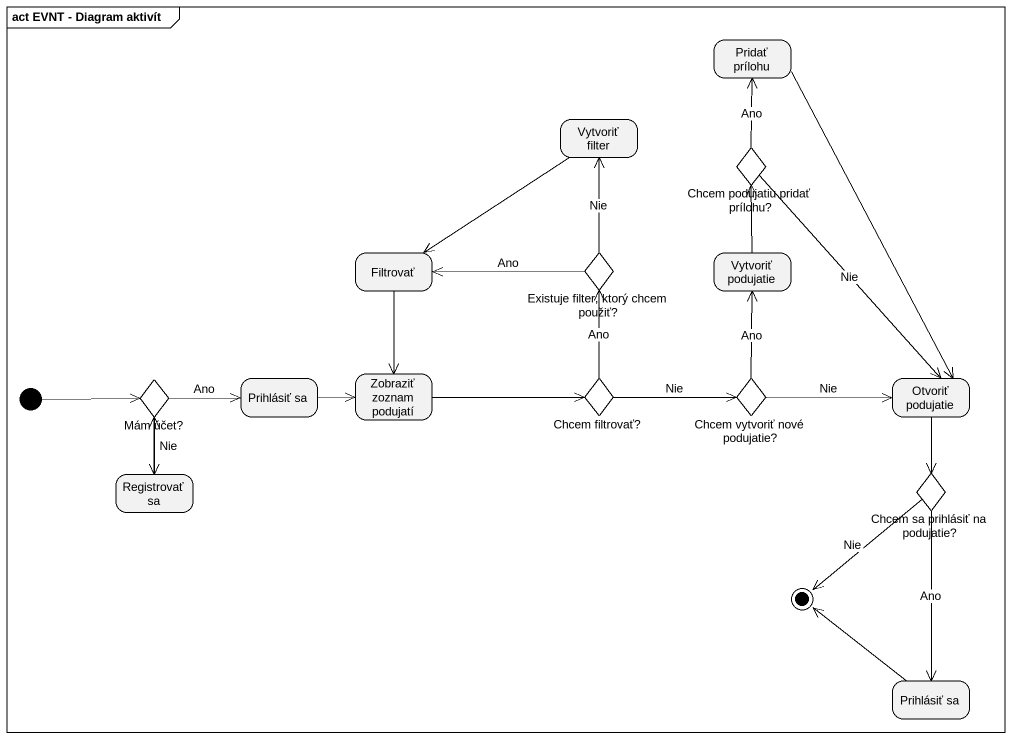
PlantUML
@startuml
mainframe act EVNT - Diagram aktivít
hide empty description
state "Pridať prílohu" as Pridať_prílohu
state "Vytvoriť filter" as Vytvoriť_filter
state "Chcem podujatiu pridať prílohu?" as Chcem_podujatiu_pridať <<choice>>
state Filtrovať
state "Existuje filter, ktorý chcem použiť?" as Existuje_filter_ktorý_chcem <<choice>>
state "Vytvoriť podujatie" as Vytvoriť_podujatie
state "Mám účet?" as Mám_účet <<choice>>
state "Prihlásiť sa" as Prihlásiť_sa
state "Zobraziť zoznam podujatí" as Zobraziť_zoznam_podujatí
state "Chcem filtrovať?" as Chcem_filtrovať <<choice>>
state "Chcem vytvoriť nové podujatie?" as Chcem_vytvoriť_nové <<choice>>
state "Otvoriť podujatie" as Otvoriť_podujatie
state "Registrovať sa" as Registrovať_sa
state "Chcem sa prihlásiť na podujatie?" as Chcem_sa_prihlásiť_na <<choice>>
state "Prihlásiť sa" as Prihlásiť_sa_2
[*] -right-> Mám_účet
Pridať_prílohu --> Otvoriť_podujatie
Vytvoriť_filter --> Filtrovať
Chcem_podujatiu_pridať -up-> Pridať_prílohu : Ano
Chcem_podujatiu_pridať --> Otvoriť_podujatie : Nie
Filtrovať --> Zobraziť_zoznam_podujatí
Existuje_filter_ktorý_chcem -up-> Vytvoriť_filter : Nie
Existuje_filter_ktorý_chcem -left-> Filtrovať : Ano
Vytvoriť_podujatie -up-> Chcem_podujatiu_pridať
Mám_účet -right-> Prihlásiť_sa : Ano
Mám_účet --> Registrovať_sa : Nie
Prihlásiť_sa -right-> Zobraziť_zoznam_podujatí
Zobraziť_zoznam_podujatí -right-> Chcem_filtrovať
Chcem_filtrovať -up-> Existuje_filter_ktorý_chcem : Ano
Chcem_filtrovať -right-> Chcem_vytvoriť_nové : Nie
Chcem_vytvoriť_nové -up-> Vytvoriť_podujatie : Ano
Chcem_vytvoriť_nové -right-> Otvoriť_podujatie : Nie
Otvoriť_podujatie --> Chcem_sa_prihlásiť_na
Registrovať_sa -up-> Mám_účet
Chcem_sa_prihlásiť_na --> Prihlásiť_sa_2 : Ano
Chcem_sa_prihlásiť_na --> [*] : Nie
Prihlásiť_sa_2 -up-> [*]
@enduml
